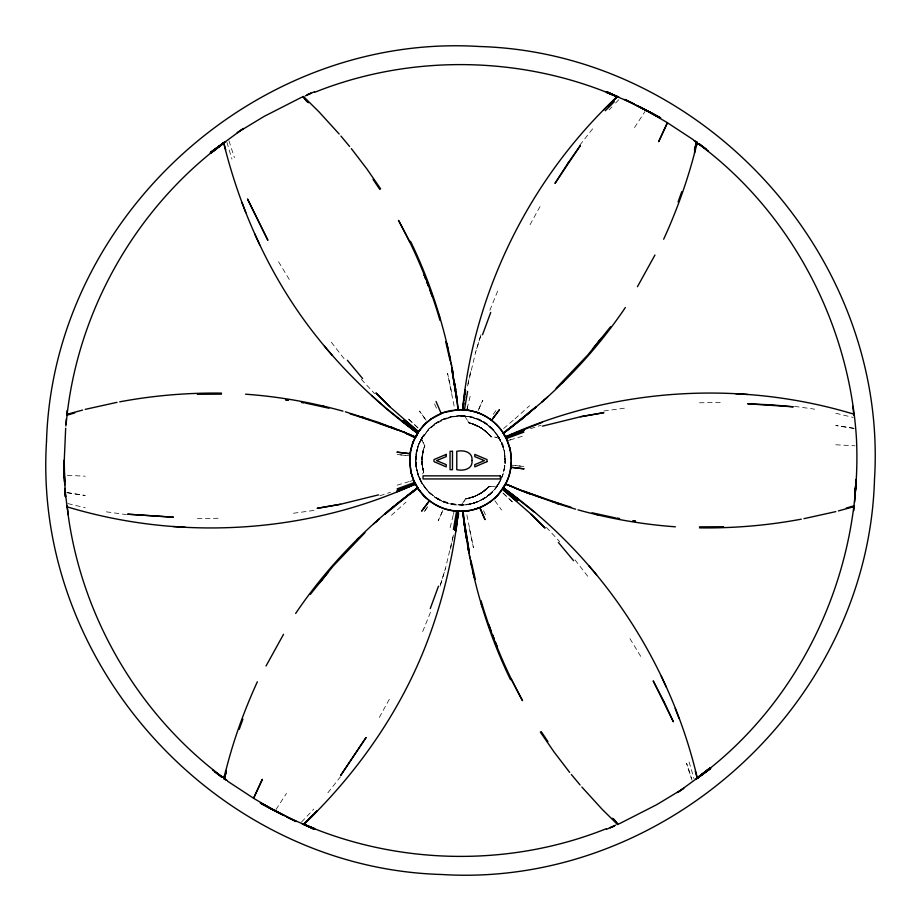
<?xml version="1.0" encoding="UTF-8"?>
<svg xmlns="http://www.w3.org/2000/svg" width="921" height="921" viewBox="0 0 921 921"><rect width="100%" height="100%" fill="white"/><g stroke="black" fill="none" stroke-linecap="round" stroke-linejoin="round"><path stroke-width="0.69" stroke-dasharray="4.61 3.45" d="M421.968 459.867L422.025 457.944M417.063 470.999C404.331 425.088 471.943 393.29 497.916 436.036M421.968 459.51L422.221 455.872M501.231 478.54C482.316 523.496 411.457 506.285 415.947 456.885A45.359 45.359 0 0 1 423.038 436.094L428.898 428.898L419.193 443.369L416.361 453.397M422.325 455.262L421.968 458.957L424.247 447.318M416.361 467.557L415.947 457.035M422.025 458.094L421.968 459.061L422.279 455.319M437.809 499.032C418.698 488.222 410.455 462.561 419.539 442.61M421.968 458.957L422.071 457.184M415.797 460.224L417.167 449.448L419.596 442.517M422.877 452.027L422.175 456.321L423.384 450.047M422.624 453.339L422.279 455.515L422.578 453.443M416.004 456.632L417.167 449.598M423.188 450.714L422.532 453.742M423.038 451.313L422.727 452.833L423.844 448.539M470.539 371.681L467.408 386.705L475.501 352.708L481.223 333.989L475.455 352.708M450.461 549.319L453.593 534.295L445.499 568.292L439.778 587.011L445.545 568.292M423.084 442.46L424.8 445.902L422.831 452.223M467.131 408.636L470.85 393.336M450.15 527.664L453.869 512.364M466.797 410.029L467.661 406.541M453.339 514.459L454.203 510.971M424.708 446.201L424.454 445.35M416.453 452.936L418.18 446.155M501.657 477.93C509.371 460.166 503.879 437.832 488.706 425.813A198.694 94.449 -59 0 0 476.053 418.629L474.799 418.122M422.935 451.82L423.591 449.39M422.935 451.774L423.13 451.014M423.487 449.644L423.13 450.91L423.741 448.792M421.116 439.329L418.284 445.902M421.311 439.018L424.397 434.113L420.759 440.031M424.604 446.455L423.844 448.481M424.144 447.721L424.754 446.006L424.397 446.915M416.004 464.368C417.259 481.061 428.91 496.062 444.383 502.164A43.494 43.494 0 0 1 426.676 489.719L419.849 479.139L421.415 476.007M424.051 447.928L424.8 445.902M489.845 310.319L498.319 289.459M422.681 631.541L431.155 610.681M419.792 478.989L422.382 483.801L419.193 477.631L416.361 467.454L415.797 460.673M478.183 410.536L482.788 400.221L477.826 411.284M442.817 510.464L438.212 520.779L443.174 509.716M501.726 477.423L502.716 475.201M473.325 496.856L465.784 498.675L464.725 500.241M499.942 480.958L496.856 486.53M421.208 439.225L419.193 443.369L423.038 436.094M421.461 438.764L424.397 434.113L421.565 439.075M488.602 486.933L482.236 492.355L488.913 486.587L490.778 486.633M488.913 486.587L488.199 487.336L489.569 486.633L488.199 487.336M496.292 487.244L499.735 481.879L493.921 490.225L485.77 497.363M501.093 479.012C496.914 488.556 489.109 496.292 479.749 500.794L490.018 494.07M470.643 497.708L465.427 499.286L467.603 498.422L465.842 498.675M530.047 224.701L541.675 203.553M379.325 717.447L390.953 696.299M463.965 501.358L464.932 499.988M496.603 486.887L499.735 481.879L496.695 486.679L498.273 484.411C485.643 505.502 455.273 511.765 435.334 497.455L443.369 501.807L451.774 504.34L458.6 505.145M496.753 486.633L499.735 481.879M634.523 127.605L645.011 111.464M275.989 809.536L286.477 793.395M422.578 473.935L423.741 472.059L423.441 471.045L423.741 472.116L423.338 472.623L422.981 469.33L423.741 472.116M464.172 501.105L461.087 505.145M493.196 414.323L497.363 408.613M487.9 487.646L481.568 492.804L473.221 496.903L480.359 493.564L487.693 487.842M579.827 145.161L593.136 128.169M327.864 792.831L340.344 776.898M609.103 109.91L611.958 106.894M615.608 103.025L619.499 98.927M301.501 822.073L313.75 809.122M419.849 479.093L419.446 478.229M485.77 489.615L484.458 490.732L486.829 488.66M432.997 425.26L427.586 430.268C436.485 420.782 449.252 415.221 462.296 415.855C451.797 415.728 441.355 418.813 432.997 425.26A44.622 44.622 0 0 1 460.523 415.797L469.986 416.81L479.45 420.045M391.46 515.265L405.988 502.164M515.012 418.836L529.54 405.735M485.114 490.179L486.53 488.913M485.263 490.018L484.458 490.732L486.127 489.316M503.603 428.518L514.966 418.779M482.236 492.355L484.964 490.271L477.527 495.084M483.652 491.342L486.38 489.109M490.881 493.265L486.127 497.11A44.404 44.404 0 0 1 465.888 504.904M491.342 492.908L486.127 497.11L489.615 494.37M481.568 492.804L484.561 490.628M475.961 495.786L484.055 491.031M482.132 492.401L483.041 491.791L481.315 492.954M482.834 491.941L479.806 493.863M479.956 493.771L481.418 492.85L479.093 494.278M479.392 494.117L480.002 493.771L478.39 494.623M479.139 494.22L480.716 493.311M478.436 494.623L480.359 493.564M480.002 493.771L474.234 496.5M478.897 494.37L476.664 495.486M471.759 503.787L482.639 499.332M476.053 495.786L474.338 496.5L476.917 495.383L467.81 498.376L468.524 498.215M470.032 497.87L471.955 497.305L468.72 498.169L472.565 497.11M471.253 497.513L475.201 496.143M473.221 496.903L475.351 496.097M473.026 503.43L479.392 501.001M471.863 497.363L473.624 496.753L471.552 497.455M461.893 505.203L468.973 504.386L476.41 502.267M530.519 428.702L541.157 425.237M379.843 495.763L390.481 492.298M472.519 503.534L476.007 502.417L469.077 504.34L451.774 504.34L441.7 501.047L443.369 501.807M510.084 439.927L523.865 435.84M397.135 485.16L410.916 481.073M472.772 497.052L469.031 498.123L470.896 497.616L469.583 497.962M507.321 440.745L510.764 439.731M410.236 481.269L413.679 480.255M469.273 504.34L476.007 502.417M468.421 498.215L470.24 497.812M467.707 498.376L470.09 497.87M490.433 486.633L496.2 486.484M495.889 486.484L496.546 486.426M603.865 410.996L627.535 407.75M293.465 513.25L317.135 510.004M466.245 498.618L467.051 498.526M488.602 434.067L490.985 436.842L494.83 437.153M699.488 402.799L723.618 402.339M197.382 518.661L221.512 518.201M469.526 416.706L460.523 415.797L469.031 416.614L476.053 418.629M465.278 416.05L460.523 415.797L471.103 417.063L479.806 420.206M467.661 420.655L468.87 422.877L480.313 427.436M481.671 428.3L491.641 436.842L481.119 427.943A139.359 52.209 89.9 0 0 478.229 426.331M495.889 437.256C507.69 439.651 505.963 468.305 502.037 476.779L504.547 468.167L503.937 470.999L505.203 460.88L505.099 463.816L504.639 453.593L504.996 456.528L502.97 446.512L503.787 449.344L498.929 437.659M465.681 498.722L466.694 498.572M462.653 505.145L448.539 503.58M835.784 444.785L855.01 445.787M67.36 475.294L85.216 476.215M460.523 415.797L465.681 416.108M511.224 465.128L523.865 466.498L513.953 465.393M409.776 455.872L397.135 454.502L407.047 455.607M498.975 437.705L498.618 437.199L501.404 442.414L498.722 437.302L500.138 439.835C495.486 431.27 488.28 424.109 479.392 419.999L485.724 423.591L492.355 429.105M794.581 406.368L814.636 409.166M106.364 511.834L126.419 514.632M494.473 437.095L496.2 437.302M854.158 428.38L835.784 425.514L853.882 428.334M66.842 492.62L85.216 495.486L67.118 492.666M468.87 422.877L468.616 422.221L472.415 423.844M470.09 423.13L475.65 425.053L468.824 422.831L470.7 423.338M472.116 423.741L476.56 425.467L474.845 424.708M835.784 413.264L853.145 417.42M67.855 503.58L85.216 507.736M469.031 416.614L472.565 417.466M470.343 423.234L472.312 423.798M474.188 417.927L472.876 417.524M480.152 427.332L471.552 423.545L474.292 424.5M473.935 424.351L472.669 423.89L474.695 424.65M480.463 427.54L473.682 424.247L479.703 427.079L478.483 426.423M474.039 424.397L476.215 425.26M474.545 424.604L475.144 424.857M478.183 426.227L475.547 425.007L482.742 429.002M482.685 421.714L476.514 418.779L485.77 423.637M478.08 426.227L484.101 430.015M477.93 426.124L481.223 427.989M478.08 426.17L479.645 427.033M479.196 426.78L483.398 429.508M481.119 427.943L481.925 428.449M481.015 427.897L482.489 428.852M483.088 421.922L491.388 428.196L498.572 437.095M483.237 429.405L485.517 431.178M484.607 430.418L489.005 434.516M486.737 432.248L486.023 431.638L487.393 432.905M485.321 431.028L486.679 432.191M488.706 425.813L491.434 428.242M494.07 430.982L489.063 426.124L491.745 428.553M489.063 426.124L491.998 428.806M503.131 493.161L513.504 503.027L501.047 491.181M417.869 427.839L407.496 417.973L419.953 429.819M490.628 436.393L490.985 436.899M464.679 416.004L467.81 420.955M421.519 438.615L422.428 440.848M546.383 527.365L559.692 541.675M361.308 379.325L374.617 393.635M429.658 492.85L424.8 487.439L420.909 481.269L418.076 474.545M489.166 434.724L490.122 435.84M575.026 559.899L589.693 578.768M331.307 342.232L345.974 361.101M498.722 437.302L501.404 442.414L498.123 436.335L498.422 436.842M494.934 500.794L501.554 509.958M426.066 420.206L419.446 411.042L425.755 419.792M498.376 436.796L500.138 439.835M629.964 638.621L642.467 659.263M278.533 261.737L291.036 282.379M498.618 437.199L501.404 442.414L498.273 436.646M498.526 437.003L501.404 442.414M423.234 442.771L422.428 440.894M423.487 471.402L422.624 467.764L423.487 471.253M419.193 477.631L419.596 478.586L418.226 475.052M483.583 510.637L486.415 517.061M434.585 403.928L437.452 410.432M422.935 469.123L422.474 466.947L423.441 471.103M417.213 471.61L415.947 464.265L415.947 456.885M692.039 780.202L686.582 763.336L691.544 778.671M228.961 140.798L234.418 157.664M689.069 761.92L694.089 778.74M226.911 142.26L231.931 159.08M423.188 470.24L423.695 472.013M423.441 471.045L423.695 471.909M423.234 470.389L423.591 471.61M423.188 470.136L422.624 467.764M423.384 470.896L422.624 467.603M423.292 470.643L422.175 464.518M416.407 467.914L416.66 469.273L415.947 464.265L416.511 468.317M451.67 392.427L447.571 373.304L454.606 408.51M469.376 528.527L473.429 547.696L466.394 512.49M422.428 466.544L421.968 461.49L422.129 464.265M421.968 460.776L422.681 468.018M422.532 467.2L421.968 461.939M421.968 458.808L422.474 466.855L422.071 463.263M422.279 465.635L421.968 462.296L422.129 464.368M421.968 462.342L422.221 465.186M422.071 463.309L422.279 465.589M421.968 461.582L422.025 462.446L421.968 460.627M434.77 423.948A44.404 44.404 0 0 1 455.009 416.154M427.805 506.677L423.637 512.387L427.828 506.654M485.62 431.281L483.951 429.911L485.62 431.281"/><path stroke-width="1.38" d="M694.02 140.66C789.527 209.228 849.369 322.304 856.484 439.075C862.493 569.074 803.066 700.754 697.312 778.061L677.58 792.532L683.796 788.284M65.679 428.242L64.263 460.419L64.666 485.01M855.321 492.758L855.621 487.796M65.852 425.986L66.335 418.94M854.665 502.06L855.068 496.695M855.218 493.921L854.861 496.695L856.081 479.392M855.574 488.257L854.861 496.695L855.931 481.925M854.861 496.695L855.977 481.568M66.784 414.577L67.164 410.409M853.836 510.591L854.216 506.423M410.639 450.553L409.672 460.477L410.639 470.447A50.69 50.69 0 0 0 424.546 496.454M66.139 424.305C75.81 313.739 134.708 209.009 223.791 142.893L243.42 128.468L237.204 132.716M425.007 496.903C432.997 504.708 443.611 509.762 454.709 511.017C459.694 510.28 458.911 514.045 457.587 518.511C452.084 562.363 441.401 605.604 425.26 646.761C398.689 714.063 355.978 774.4 303.884 824.353L288.296 817.721M410.179 453.397L410.282 452.683M510.821 467.603L510.718 468.317M632.704 103.279L617.116 96.647C530.151 178.11 474.2 291.024 462.549 409.672L469.077 410.386M455.918 531.003L458.451 511.328M465.082 389.997L462.653 409.73L458.347 409.903M462.929 408.487L463.608 403.502M457.392 517.498L458.071 512.513M462.952 408.337L463.747 402.776M464.138 399.99L465.531 390.251L464.955 394.223M456.862 521.01L455.469 530.749L456.045 526.777M457.253 518.224L458.048 512.663M464.184 399.53L464.575 396.882M456.425 524.118L456.816 521.47M464.621 408.717L467.603 391.46M453.397 529.54L456.379 512.283M509.912 472.565L510.107 471.552M224.402 775.735L223.895 778.717M696.598 145.265L697.105 142.283M223.791 778.671L225.714 770.474M224.448 778.613L226.416 770.877L224.344 779.016L226.405 780.409M696.506 142.283L694.48 150.077L696.656 141.984L694.595 140.591M697.255 142.387C689.299 175.451 677.925 208.146 663.661 239.218M694.584 150.123L696.656 141.984M225.864 770.578C233.474 740.058 244.307 710.379 257.339 681.782M694.422 153.059L695.136 150.422M412.562 443.623L413.368 441.401M239.218 729.34L242.914 719.117M678.086 201.883L681.782 191.66M482.535 334.749L490.732 312.438M430.268 608.562L438.465 586.251M505.756 483.652L498.169 494.681M503.28 487.693C511.132 476.053 513.239 460.868 509.601 447.376M697.105 778.314L710.621 768.402L696.149 779.12M266.042 665.987L283.541 634.316M654.958 255.013L637.459 286.684M504.892 485.321L505.652 483.905M415.578 437.061L419.032 431.028L424.201 424.903M415.244 437.348L406.334 433.607C410.398 434.574 416.407 441.147 417.524 433.354C412.527 429.531 406.886 425.306 401.729 421.265C367.306 393.866 335.969 362.448 309.444 327.312C268.356 272.72 240.024 209.136 223.688 142.939L224.298 142.582L210.782 153.105L223.768 143.169M404.066 432.145L415.394 437.003L417.57 433.307L412.919 442.517L410.536 451.014L409.672 462.25L411.399 473.624M419.343 430.671L419.953 429.819M295.641 613.478C321.982 574.405 354.182 539.407 390.354 509.244M625.359 307.522C601.793 342.439 573.587 374.202 541.928 401.982M423.038 426.124L422.474 426.722M310.412 594.298L333.126 566.116L364.946 532.729M610.588 326.702L587.874 354.884L556.054 388.271M325.481 575.429L319.587 582.705L328.129 572.355M595.519 345.571L601.413 338.295L592.871 348.645M496.799 496.097L498.526 494.278M423.441 425.721L425.56 423.591M497.559 495.279L495.44 497.409M608.09 105.927L616.414 97.603M304.586 823.397L312.91 815.073M605.327 110.762L614.33 101.655M225.714 149.87L223.745 142.836L210.379 152.598L224.851 141.88M302.767 96.693C303.631 95.312 305.634 102.012 308.685 102.668L302.618 96.693M425.26 423.844L431.028 419.09M561.971 383.424L563.687 381.593M503.43 487.75L534.652 512.329M495.74 497.156L491.595 500.748M618.382 824.307L612.315 818.332C615.504 818.965 617.22 825.711 618.233 824.307M603.808 109.898L617.116 96.647C522 55.64 410.927 53.786 314.706 92.296M317.192 811.102L303.884 824.353C399 865.36 510.073 867.214 606.294 828.704M308.892 819.149L312.967 815.097M315.005 813.07L317.043 811.044L310.389 817.652M375.48 522.357L379.072 519.018M373.558 523.968L377.299 520.687M386.601 512.49L384.782 514.16L388.524 510.913M534.399 408.51L536.218 406.84L528.631 413.264M543.701 400.313L545.52 398.643M545.681 398.747L547.546 397.078M425.663 423.441L426.976 422.279M494.024 498.722L495.337 497.559M392.277 507.678L394.142 506.066M396.168 504.547L417.57 487.75L415.578 483.939M401.982 499.884L403.859 498.273M517.142 422.727L519.018 421.116M505.652 437.095L503.43 433.25L524.832 416.453L521.09 419.642M526.858 414.934L528.723 413.322M543.851 400.416L519.168 421.208M386.958 512.686L394.545 506.262M526.455 414.738L534.042 408.314M388.374 510.821L401.832 499.792M390.7 509.451L413.932 490.835L405.885 496.799M530.3 411.549L507.068 430.165L511.017 427.137M403.905 498.319L417.57 487.75L413.621 480.209L411.146 472.715M409.833 493.771L411.756 492.194M853.951 414.185L853.905 414.185C739.839 379.636 614.123 387.637 505.502 436.842L503.384 433.158L515.115 424.201M517.095 422.681L509.301 428.806M411.802 492.251L417.616 487.796L418.376 488.959M505.353 431.788L509.198 428.749M223.838 142.893L210.782 153.105L223.941 142.79L210.379 152.598L225 141.776M697.232 777.831L710.218 767.895L696.702 778.418L710.218 767.895L697.162 778.107L695.286 771.13M503.43 433.25L505.307 431.742L503.177 432.847M417.823 488.153L410.133 493.967L417.57 487.75L419.136 490.076M489.569 502.221L490.179 501.761M696 779.224L710.621 768.402L697.312 778.061C670.131 662.13 600.619 556.871 503.327 487.9L514.402 496.523M491.687 500.644C483.479 507.011 473.302 510.844 462.906 511.27M409.73 493.714L411.756 492.251M509.244 428.749L511.27 427.286M238.159 132.117L264.166 116.38L301.639 97.258M682.841 788.883L656.834 804.62L619.361 823.742M431.132 418.986L443.369 412.608L458.094 409.73M305.392 95.83L314.51 91.686M606.49 829.314L615.608 825.17M479.496 507.632L474.741 509.301M505.56 436.899L542.492 422.279M415.394 483.951L397.135 491.238L415.394 483.951C307.487 533.455 181 541.329 67.049 506.815L64.919 488.809L65.483 496.753L63.814 460.477L64.366 478.08M397.135 491.745L415.498 484.158M503.28 433.307L506.366 438.569L523.865 432.145M414.634 482.431L397.135 488.855M66.588 414.438L82.579 410.087M66.588 414.531L69.42 413.725M851.58 507.275L854.412 506.469M854.412 506.562L838.421 510.913M74.682 412.965L66.945 415.187M846.318 508.035L854.055 505.813M542.492 426.124L580.437 416.764L603.865 412.666L580.437 416.706M378.508 494.876L340.563 504.236L317.135 508.334L340.563 504.294M85.216 409.373L117.036 402.339M835.784 511.627L803.964 518.661M119.718 401.832C153.243 395.546 187.4 392.657 221.512 393.129M801.282 519.168C767.757 525.454 733.6 528.343 699.488 527.871M469.376 510.568L466.187 511.017M197.382 394.292L221.512 394.142M699.488 526.858L723.618 526.708M457.898 409.73L457.138 399.91M415.394 437.003L413.218 436.036M458.347 511.097L463.102 511.27L464.322 520.837M735.66 393.693L747.702 394.499M173.298 526.501L185.34 527.307M468.167 410.236L466.348 409.983M245.596 394.2C278.533 396.537 311.183 402.316 342.992 411.146M675.404 526.8C642.467 524.463 609.817 518.684 578.008 509.854M470.447 410.639L460.523 409.672L450.553 410.639A50.69 50.69 0 0 0 424.546 424.546M450.553 510.361L460.523 511.328L470.447 510.361A50.69 50.69 0 0 0 496.454 496.454A50.69 50.69 0 0 0 510.361 470.447L511.328 460.477L510.361 450.553M454.652 511.017L453.397 510.821M468.777 410.34L476.813 412.355M301.386 402.477L304.034 402.961M616.966 518.039L619.614 518.523M471.552 410.893L472.565 411.088M448.435 509.912L449.448 510.107M305.346 403.053L328.924 408.21M615.654 517.947L592.076 512.79M323.064 406.184L325.988 406.898M595.012 514.102L597.936 514.816M475.604 411.952C486.979 415.452 496.972 423.13 503.384 433.158M345.375 411.802L378.508 422.382L406.334 433.158L397.135 429.508M350.176 413.874L369.148 419.7M551.852 501.3L570.824 507.126M558.932 504.086L526.144 492.447M575.625 509.198L556.606 503.384M362.068 416.914L364.394 417.674M359.685 416.706L397.135 429.762L378.508 422.935M542.492 498.065L523.865 491.238L561.315 504.294M392.53 427.643L390.193 426.826L394.856 428.553M528.47 493.357L530.807 494.174M507.782 484.86L514.666 487.75L505.56 483.997L523.865 491.492M477.274 412.516L479.139 413.218M399.461 430.418L401.729 431.281M528.47 493.46L514.666 487.842L521.539 490.628M646.058 110.152L666.954 122.447L693.571 139.9M274.942 810.848L254.046 798.553L227.429 781.1M617.174 96.751L606.294 92.296L616.253 96.498M303.826 824.249L314.706 828.704L304.747 824.502M643.526 108.793L660.53 117.946L624.956 99.526L660.53 117.946L637.148 105.443M277.474 812.207L260.47 803.054L296.044 821.474L260.47 803.054L283.852 815.557M408.671 434.113L413.218 436.14M617.415 96.693L606.49 91.686L618.636 97.096M302.364 823.904L314.51 829.314L303.677 824.353M606.49 91.686L618.785 97.2M302.215 823.8L314.51 829.314M624.956 99.526L634.12 103.935M286.88 817.065L296.044 821.474M489.512 418.779L491.849 420.46M649.858 112.281L660.53 117.946L639.934 106.871M271.142 808.719L260.47 803.054L281.066 814.129M699.223 144.286L708.341 150.94M212.659 770.06L221.777 776.714M699.442 144.044L706.165 149.202L699.523 144.09M221.558 776.956L214.835 771.798L221.477 776.91M226.98 780.34C138.599 716.365 79.356 614.445 67.049 506.113M516.612 498.249L518.811 499.988L516.716 498.33M402.189 421.012L404.388 422.751M406.598 424.477L417.616 433.158L386.452 408.613L371.577 395.408M509.198 492.194L518.96 499.942L503.327 487.9L514.62 496.672M507.989 492.251L518.097 500.391M402.903 420.609L413.011 428.749M503.891 489.063L506.032 490.824M414.968 430.176L417.109 431.937M516.785 501.151L503.28 489.926L531.256 514.309L545.071 528.067L531.21 514.309M404.215 419.849L417.72 431.074L389.744 406.691L375.929 392.933L389.79 406.691M426.124 497.962L423.591 495.44M303.377 96.394L319.011 111.878L339.147 133.982M617.623 824.606L601.989 809.122L581.853 787.018M424.201 496.097L418.882 489.719M340.92 136.055L349.623 146.485M588.738 565.609L596.578 574.819M324.422 346.181L332.262 355.391M580.08 784.945L571.377 774.515M558.379 542.434L573.61 560.705M347.39 360.295L362.621 378.566M351.338 148.603L366.926 168.992L380.638 188.886M569.662 772.397L554.074 752.008L540.362 732.114M422.244 493.771L423.798 495.694M419.596 490.674L420.402 491.745M373.051 179.365L379.774 189.381M541.226 731.619L547.949 741.635M409.626 241.705L398.494 220.349C415.947 252.043 429.877 285.637 439.985 320.381M511.374 679.295L522.506 700.651C505.053 668.957 491.123 635.363 481.015 600.619M853.951 414.277L853.951 414.887M441.147 413.368L436.036 401.475M661.29 676.267L666.297 687.193M410.49 241.244C430.74 282.862 444.751 327.381 452.982 372.89M510.51 679.756C488.591 634.362 473.532 585.618 466.095 535.757M254.703 233.807L259.71 244.79M506.366 438.569L510.004 448.838M427.045 282.379L428.495 286.12M492.505 634.88L493.955 638.621M427.01 282.379L428.449 286.12M492.551 634.88L493.99 638.621M675.197 708.387L679.042 718.507M241.958 202.493L245.803 212.613M412.263 476.514L411.699 474.741M429.842 289.919L432.099 296.24M488.901 624.76L491.158 631.081M438.822 314.303L439.685 317.192M481.223 603.865L482.074 606.801M447.422 346.135L446.766 343.752L447.974 348.564M473.578 574.865L474.234 577.248L473.026 572.436M445.706 341.622L450.15 360.951M475.294 579.378L470.85 560.049M450.104 358.269L448.988 353.468M470.896 562.731L472.013 567.532M453.339 375.377L451.923 368.089L458.301 409.73L457.99 407.347M467.661 545.623L469.077 552.911L468.11 548.053M451.969 368.043L452.476 370.518M468.524 550.482L469.031 552.957M451.06 363.185L451.52 365.614M466.498 538.244L464.172 523.565M469.48 555.386L469.94 557.815M455.665 390.147L457.035 399.967L456.068 392.576M465.335 530.853L462.952 513.699M466.348 538.29L465.232 530.957M454.905 385.243L454.502 382.756L455.768 390.044L455.009 385.185M463.862 521.09L462.653 511.27L463.309 516.128M465.991 535.815L463.919 521.033L464.575 525.995M462.699 511.27L463.01 513.653M852.788 406.334L853.882 415.406M457.035 399.967L456.425 395.005M67.118 505.594L68.212 514.666M64.919 488.452L65.483 496.753M64.516 481.522L63.814 460.477L64.516 481.925M470.286 410.639A50.69 50.69 0 0 1 496.292 424.546M410.639 450.714A50.69 50.69 0 0 1 424.546 424.708M450.714 510.361A50.69 50.69 0 0 1 424.708 496.454M496.454 424.708A50.69 50.69 0 0 1 510.361 450.714M46.511 441.55C32.454 664.801 217.909 868.123 441.55 874.49C664.801 888.546 868.123 703.091 874.49 479.45C888.546 256.199 703.091 52.877 479.45 46.511C256.199 32.454 52.877 217.909 46.511 441.55M472.013 460.419C472.945 469.273 463.459 471.138 456.781 469.687L456.781 451.313C463.413 449.805 472.876 451.843 472.013 460.419M456.781 517.498L454.755 530.346L457.795 511.27L456.781 517.498M262.289 779.431L253.586 798.242L262.289 779.431M667.357 122.85L658.711 141.569L667.357 122.85M567.935 163.178L554.983 183.417L580.38 145.472L567.935 163.178M366.017 737.583L340.62 775.528L366.017 737.583M429.359 500.851L421.622 511.167L429.462 500.748M499.378 409.833L491.641 420.149L499.378 409.833M359.029 537.576L357.256 539.349L359.086 537.634M417.616 487.796L415.693 489.258L417.616 487.842M486.99 461.64L474.799 466.855L474.799 464.621L484.411 460.627L474.799 456.632L474.799 454.398L486.99 459.567L486.99 461.64M310.814 93.251L307.119 94.828L310.814 93.24M613.881 826.172L610.186 827.749L613.881 826.206M446.201 454.398L434.01 459.567L434.01 461.64L446.201 466.855L446.201 464.621L436.542 460.627L446.201 456.632L446.201 454.398M511.42 434.666L505.606 437.049L523.865 429.762L511.42 434.666M523.865 430.568L505.813 437.452L523.865 430.568M409.269 485.77L397.135 490.433L415.187 483.548L409.269 485.77M452.476 451.313L450.047 451.313L450.047 469.687L452.476 469.687L452.476 451.313M500.391 475.858L423.038 475.858L423.038 478.943L500.391 478.943L500.391 475.858M771.74 404.872L747.702 403.812L793.234 406.794L771.74 404.872M173.298 517.188L127.766 514.206L173.298 517.188M409.983 453.696L397.135 452.176L409.983 453.696M523.865 468.824L510.867 467.258L523.865 468.824M288.181 400.198L285.533 399.783L288.181 400.221M635.467 521.217L632.819 520.802L635.467 521.205M507.782 484.964L505.56 483.997L507.782 484.964M417.674 433.1L402.04 421.058L417.616 433.158M664.271 702.216L653.196 680.872L673.378 721.799L664.271 702.216M267.804 240.128L247.622 199.201L267.804 240.128M479.853 507.632L484.964 519.525L479.853 507.632M425.594 278.637L424.144 274.895L425.583 278.637M496.856 646.105L495.406 642.363L496.856 646.105M452.982 375.572L452.073 370.714L456.828 400.059L452.982 375.572M468.927 550.286L464.172 520.941L468.927 550.286"/></g></svg>
